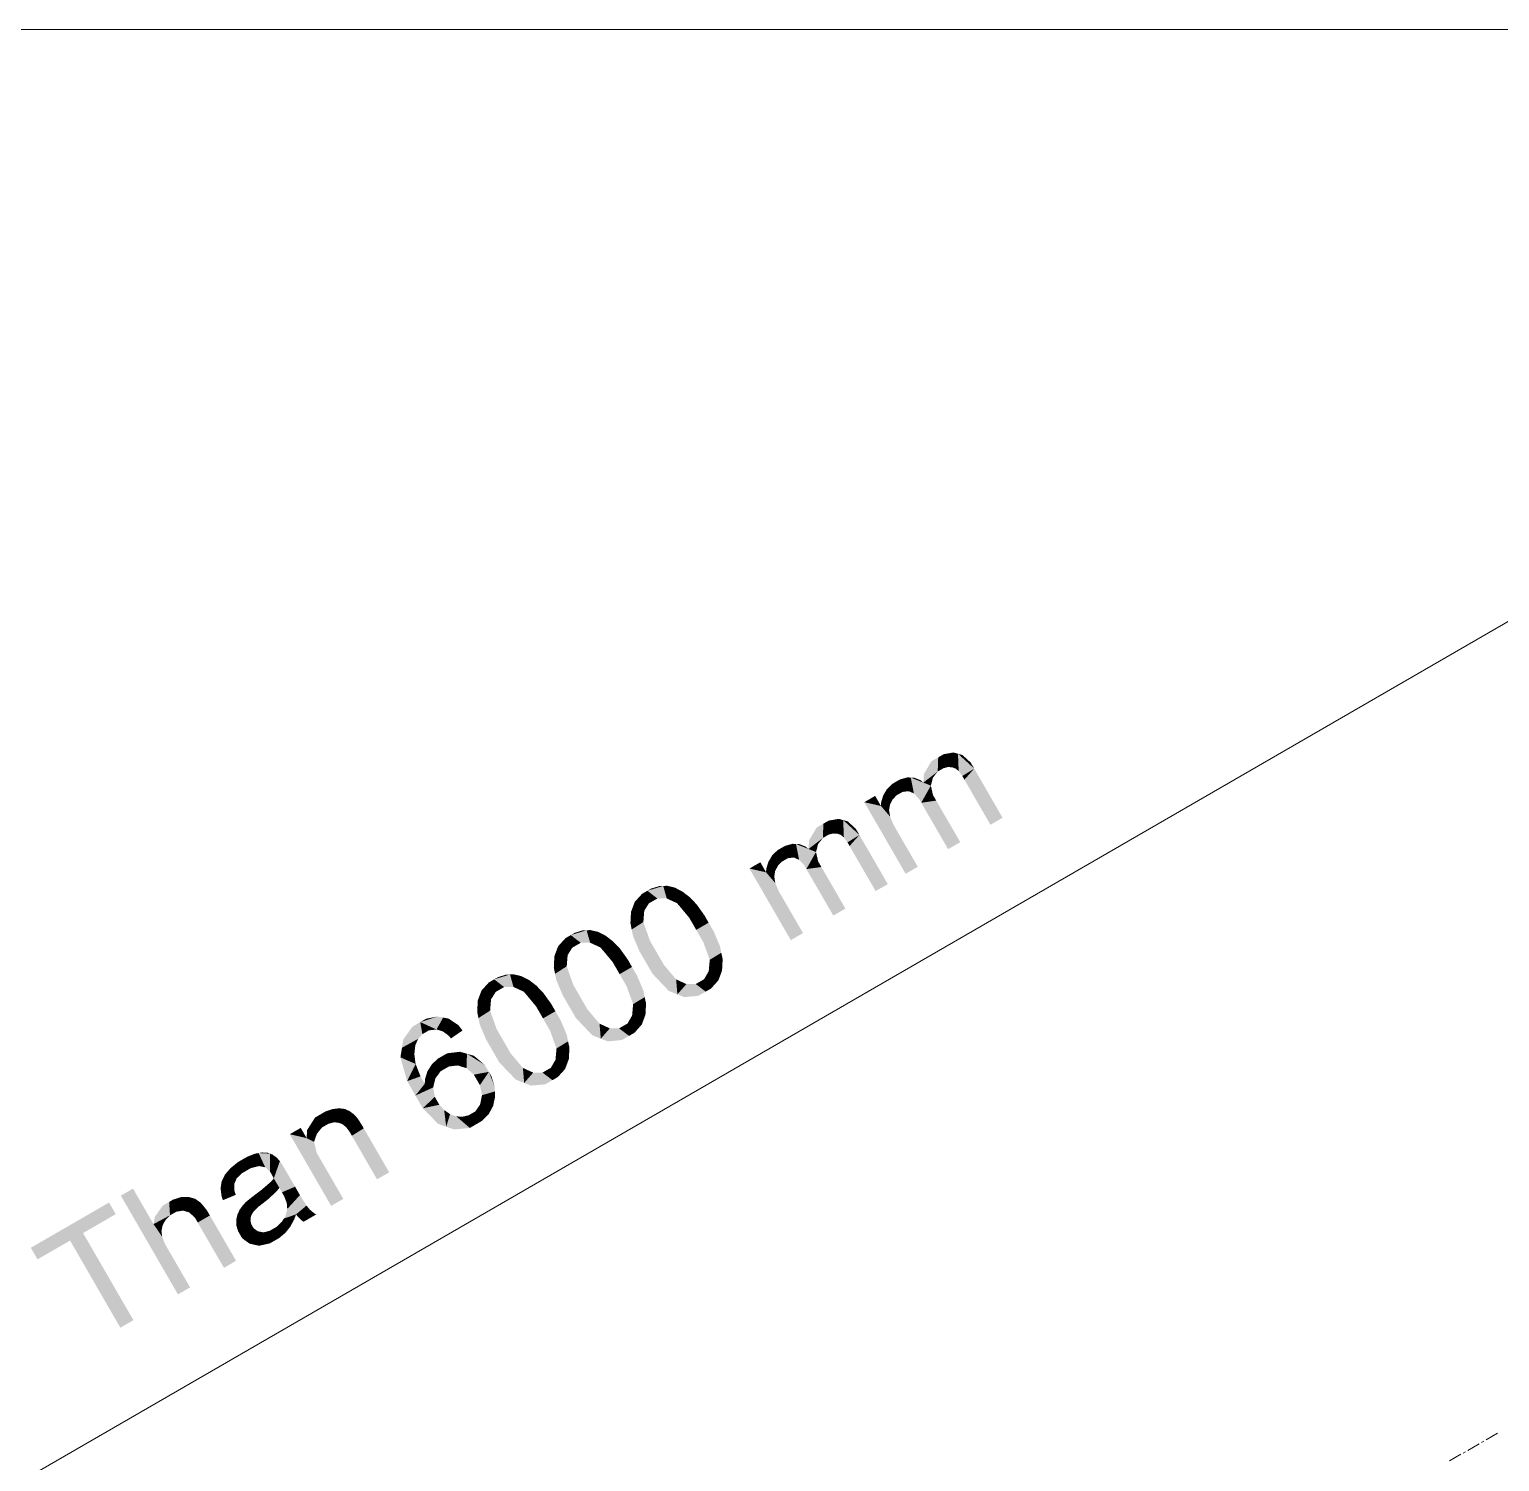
# Model space of a CAD drawing. Header units: millimetres. Extents: x 2 to 579, y 1 to 405.
# Drawn here: x 239.96 to 257.36, y 121.52 to 138.47 of the extents above; entities that cross this region are included whole.
import ezdxf

# ---------------------------------------------------------------- set-up
doc = ezdxf.new("R2010")
doc.units = ezdxf.units.MM
doc.linetypes.add('XKITLINE00', pattern=[0])
doc.layers.add('LinkedObject', color=7, linetype='Continuous', lineweight=0)

# ---------------------------------------------------------------- blocks, each defined once
blk = doc.blocks.new('*A4')
at = {"layer": 'LinkedObject'}
for points in [[(250.718, 129.856), (250.541, 129.557), (250.637, 129.81)], [(250.712, 129.688), (250.541, 129.557), (250.718, 129.856)], [(250.712, 129.688), (250.718, 129.856), (250.757, 129.714)], [(250.781, 129.893), (250.831, 129.741), (250.718, 129.856)], [(250.718, 129.856), (250.831, 129.741), (250.782, 129.728)], [(250.757, 129.714), (250.718, 129.856), (250.782, 129.728)], [(250.952, 129.899), (250.781, 129.893), (250.898, 129.914)], [(250.881, 129.739), (250.781, 129.893), (250.952, 129.899)], [(250.831, 129.741), (250.781, 129.893), (250.856, 129.74)], [(250.856, 129.74), (250.781, 129.893), (250.881, 129.739)], [(250.952, 129.899), (250.924, 129.723), (250.881, 129.739)], [(250.924, 129.723), (250.952, 129.899), (250.942, 129.708)], [(250.942, 129.708), (250.952, 129.899), (250.96, 129.693)], [(251.102, 129.795), (250.952, 129.899), (251.006, 129.883)], [(251.144, 129.723), (250.952, 129.899), (251.102, 129.795)], [(251.003, 129.635), (250.952, 129.899), (251.144, 129.723)], [(250.96, 129.693), (250.952, 129.899), (251.003, 129.635)], [(250.637, 129.81), (250.541, 129.557), (250.549, 129.66)], [(250.655, 129.615), (250.541, 129.557), (250.712, 129.688)], [(251.144, 129.723), (251.028, 129.592), (251.003, 129.635)], [(251.028, 129.592), (251.144, 129.723), (251.336, 129.058)], [(251.336, 129.058), (251.144, 129.723), (251.48, 129.141)], [(250.175, 129.542), (250.226, 129.407), (250.11, 129.48)], [(250.296, 129.447), (250.175, 129.542), (250.217, 129.567)], [(250.226, 129.407), (250.175, 129.542), (250.256, 129.424)], [(250.256, 129.424), (250.175, 129.542), (250.296, 129.447)], [(250.264, 129.594), (250.367, 129.456), (250.217, 129.567)], [(250.217, 129.567), (250.367, 129.456), (250.296, 129.447)], [(250.352, 129.619), (250.367, 129.456), (250.264, 129.594)], [(250.393, 129.617), (250.367, 129.456), (250.352, 129.619)], [(250.393, 129.617), (250.399, 129.443), (250.367, 129.456)], [(250.399, 129.443), (250.393, 129.617), (250.43, 129.429)], [(250.509, 129.585), (250.393, 129.617), (250.435, 129.615)], [(250.541, 129.557), (250.393, 129.617), (250.509, 129.585)], [(250.489, 129.367), (250.393, 129.617), (250.541, 129.557)], [(250.43, 129.429), (250.393, 129.617), (250.489, 129.367)], [(250.489, 129.367), (250.541, 129.557), (250.517, 129.319)], [(250.631, 129.522), (250.517, 129.319), (250.541, 129.557)], [(250.656, 129.41), (250.517, 129.319), (250.631, 129.522)], [(250.643, 129.568), (250.541, 129.557), (250.655, 129.615)], [(250.541, 129.557), (250.643, 129.568), (250.631, 129.522)], [(250.04, 129.281), (249.843, 129.325), (249.971, 129.4)], [(249.843, 129.325), (250.04, 129.281), (250.332, 128.478)], [(250.147, 129.297), (250.04, 129.281), (250.042, 129.324)], [(250.088, 129.442), (250.042, 129.324), (250.066, 129.404)], [(250.179, 129.359), (250.042, 129.324), (250.088, 129.442)], [(250.163, 129.328), (250.042, 129.324), (250.179, 129.359)], [(250.147, 129.297), (250.042, 129.324), (250.163, 129.328)], [(250.11, 129.48), (250.226, 129.407), (250.088, 129.442)], [(250.088, 129.442), (250.226, 129.407), (250.179, 129.359)], [(250.694, 129.344), (250.517, 129.319), (250.656, 129.41)], [(250.517, 129.319), (250.694, 129.344), (250.835, 128.769)], [(250.835, 128.769), (250.694, 129.344), (250.979, 128.852)], [(250.136, 129.229), (250.04, 129.281), (250.147, 129.297)], [(250.188, 129.059), (250.476, 128.561), (250.04, 129.281)], [(250.188, 129.059), (250.04, 129.281), (250.149, 129.154)], [(250.149, 129.154), (250.04, 129.281), (250.143, 129.191)], [(250.143, 129.191), (250.04, 129.281), (250.136, 129.229)], [(250.332, 128.478), (250.04, 129.281), (250.476, 128.561)], [(249.358, 129.071), (249.182, 128.771), (249.278, 129.024)], [(249.353, 128.902), (249.182, 128.771), (249.358, 129.071)], [(249.278, 129.024), (249.182, 128.771), (249.189, 128.874)], [(249.353, 128.902), (249.358, 129.071), (249.397, 128.928)], [(249.421, 129.107), (249.472, 128.955), (249.358, 129.071)], [(249.358, 129.071), (249.472, 128.955), (249.422, 128.942)], [(249.397, 128.928), (249.358, 129.071), (249.422, 128.942)], [(249.593, 129.113), (249.421, 129.107), (249.539, 129.128)], [(249.522, 128.953), (249.421, 129.107), (249.593, 129.113)], [(249.472, 128.955), (249.421, 129.107), (249.497, 128.954)], [(249.497, 128.954), (249.421, 129.107), (249.522, 128.953)], [(249.593, 129.113), (249.565, 128.938), (249.522, 128.953)], [(249.565, 128.938), (249.593, 129.113), (249.583, 128.923)], [(249.583, 128.923), (249.593, 129.113), (249.601, 128.908)], [(249.743, 129.01), (249.593, 129.113), (249.647, 129.098)], [(249.785, 128.937), (249.593, 129.113), (249.743, 129.01)], [(249.644, 128.85), (249.593, 129.113), (249.785, 128.937)], [(249.601, 128.908), (249.593, 129.113), (249.644, 128.85)], [(248.904, 128.808), (249.008, 128.671), (248.857, 128.781)], [(248.993, 128.833), (249.008, 128.671), (248.904, 128.808)], [(249.034, 128.831), (249.008, 128.671), (248.993, 128.833)], [(249.034, 128.831), (249.039, 128.657), (249.008, 128.671)], [(249.039, 128.657), (249.034, 128.831), (249.071, 128.643)], [(249.149, 128.799), (249.034, 128.831), (249.075, 128.829)], [(249.182, 128.771), (249.034, 128.831), (249.149, 128.799)], [(249.13, 128.581), (249.034, 128.831), (249.182, 128.771)], [(249.071, 128.643), (249.034, 128.831), (249.13, 128.581)], [(249.296, 128.83), (249.182, 128.771), (249.353, 128.902)], [(249.284, 128.783), (249.182, 128.771), (249.296, 128.83)], [(249.785, 128.937), (249.668, 128.807), (249.644, 128.85)], [(249.668, 128.807), (249.785, 128.937), (249.977, 128.273)], [(249.977, 128.273), (249.785, 128.937), (250.121, 128.356)], [(248.729, 128.656), (248.682, 128.538), (248.707, 128.618)], [(248.82, 128.573), (248.682, 128.538), (248.729, 128.656)], [(248.751, 128.694), (248.867, 128.621), (248.729, 128.656)], [(248.729, 128.656), (248.867, 128.621), (248.82, 128.573)], [(248.815, 128.757), (248.867, 128.621), (248.751, 128.694)], [(248.937, 128.662), (248.815, 128.757), (248.857, 128.781)], [(248.867, 128.621), (248.815, 128.757), (248.897, 128.639)], [(248.897, 128.639), (248.815, 128.757), (248.937, 128.662)], [(248.857, 128.781), (249.008, 128.671), (248.937, 128.662)], [(249.13, 128.581), (249.182, 128.771), (249.157, 128.534)], [(249.271, 128.736), (249.157, 128.534), (249.182, 128.771)], [(249.297, 128.624), (249.157, 128.534), (249.271, 128.736)], [(249.182, 128.771), (249.284, 128.783), (249.271, 128.736)], [(248.68, 128.495), (248.483, 128.54), (248.612, 128.614)], [(248.483, 128.54), (248.68, 128.495), (248.973, 127.692)], [(248.787, 128.511), (248.68, 128.495), (248.682, 128.538)], [(248.777, 128.443), (248.68, 128.495), (248.787, 128.511)], [(248.829, 128.273), (249.117, 127.776), (248.68, 128.495)], [(248.829, 128.273), (248.68, 128.495), (248.789, 128.368)], [(248.789, 128.368), (248.68, 128.495), (248.783, 128.406)], [(248.783, 128.406), (248.68, 128.495), (248.777, 128.443)], [(248.973, 127.692), (248.68, 128.495), (249.117, 127.776)], [(248.804, 128.542), (248.682, 128.538), (248.82, 128.573)], [(248.787, 128.511), (248.682, 128.538), (248.804, 128.542)], [(249.335, 128.558), (249.157, 128.534), (249.297, 128.624)], [(249.157, 128.534), (249.335, 128.558), (249.476, 127.983)], [(249.476, 127.983), (249.335, 128.558), (249.619, 128.066)], [(247.462, 128.334), (247.275, 128.277), (247.415, 128.332)], [(247.504, 128.186), (247.275, 128.277), (247.462, 128.334)], [(247.415, 128.332), (247.275, 128.277), (247.322, 128.304)], [(247.508, 128.336), (247.565, 128.158), (247.462, 128.334)], [(247.462, 128.334), (247.565, 128.158), (247.504, 128.186)], [(247.598, 128.315), (247.565, 128.158), (247.508, 128.336)], [(247.642, 128.292), (247.565, 128.158), (247.598, 128.315)], [(247.642, 128.292), (247.626, 128.13), (247.565, 128.158)], [(247.686, 128.27), (247.626, 128.13), (247.642, 128.292)], [(247.125, 128.145), (247.293, 128.128), (247.103, 128.086)], [(247.103, 128.086), (247.293, 128.128), (247.238, 128.04)], [(247.211, 128.24), (247.293, 128.128), (247.125, 128.145)], [(247.275, 128.277), (247.293, 128.128), (247.211, 128.24)], [(247.275, 128.277), (247.393, 128.185), (247.342, 128.156)], [(247.393, 128.185), (247.275, 128.277), (247.504, 128.186)], [(247.293, 128.128), (247.275, 128.277), (247.342, 128.156)], [(247.772, 128.204), (247.626, 128.13), (247.686, 128.27)], [(247.815, 128.16), (247.626, 128.13), (247.772, 128.204)], [(247.815, 128.16), (247.77, 127.958), (247.626, 128.13)], [(247.857, 128.117), (247.77, 127.958), (247.815, 128.16)], [(247.95, 127.986), (247.77, 127.958), (247.857, 128.117)], [(247.081, 128.028), (247.233, 127.981), (247.074, 127.894)], [(247.074, 127.894), (247.233, 127.981), (247.089, 127.818)], [(247.238, 128.04), (247.081, 128.028), (247.103, 128.086)], [(247.233, 127.981), (247.081, 128.028), (247.238, 128.04)], [(247.089, 127.818), (247.233, 127.981), (247.227, 127.907)], [(247.95, 127.986), (247.853, 127.814), (247.77, 127.958)], [(248, 127.899), (247.853, 127.814), (247.95, 127.986)], [(246.555, 127.81), (246.368, 127.752), (246.508, 127.808)], [(246.597, 127.662), (246.368, 127.752), (246.555, 127.81)], [(246.508, 127.808), (246.368, 127.752), (246.415, 127.779)], [(246.601, 127.811), (246.658, 127.634), (246.555, 127.81)], [(246.555, 127.81), (246.658, 127.634), (246.597, 127.662)], [(246.691, 127.791), (246.658, 127.634), (246.601, 127.811)], [(246.735, 127.768), (246.658, 127.634), (246.691, 127.791)], [(246.735, 127.768), (246.719, 127.606), (246.658, 127.634)], [(246.779, 127.746), (246.719, 127.606), (246.735, 127.768)], [(247.227, 127.907), (247.18, 127.563), (247.089, 127.818)], [(247.089, 127.818), (247.18, 127.563), (247.104, 127.742)], [(247.304, 127.688), (247.18, 127.563), (247.227, 127.907)], [(248, 127.899), (247.936, 127.67), (247.853, 127.814)], [(248.06, 127.796), (247.936, 127.67), (248, 127.899)], [(247.936, 127.67), (248.06, 127.796), (248.013, 127.46)], [(248.013, 127.46), (248.06, 127.796), (248.15, 127.543)], [(248.15, 127.543), (248.06, 127.796), (248.135, 127.618)], [(246.218, 127.62), (246.386, 127.604), (246.196, 127.562)], [(246.196, 127.562), (246.386, 127.604), (246.331, 127.516)], [(246.304, 127.715), (246.386, 127.604), (246.218, 127.62)], [(246.368, 127.752), (246.386, 127.604), (246.304, 127.715)], [(246.368, 127.752), (246.486, 127.661), (246.435, 127.632)], [(246.486, 127.661), (246.368, 127.752), (246.597, 127.662)], [(246.386, 127.604), (246.368, 127.752), (246.435, 127.632)], [(246.865, 127.68), (246.719, 127.606), (246.779, 127.746)], [(246.908, 127.636), (246.719, 127.606), (246.865, 127.68)], [(246.908, 127.636), (246.863, 127.434), (246.719, 127.606)], [(246.95, 127.593), (246.863, 127.434), (246.908, 127.636)], [(247.043, 127.462), (246.863, 127.434), (246.95, 127.593)], [(247.18, 127.563), (247.304, 127.688), (247.24, 127.46)], [(247.24, 127.46), (247.304, 127.688), (247.387, 127.544)], [(246.174, 127.503), (246.326, 127.457), (246.167, 127.369)], [(246.167, 127.369), (246.326, 127.457), (246.182, 127.294)], [(246.331, 127.516), (246.174, 127.503), (246.196, 127.562)], [(246.326, 127.457), (246.174, 127.503), (246.331, 127.516)], [(246.182, 127.294), (246.326, 127.457), (246.32, 127.383)], [(247.043, 127.462), (246.946, 127.29), (246.863, 127.434)], [(247.093, 127.375), (246.946, 127.29), (247.043, 127.462)], [(247.387, 127.544), (247.335, 127.295), (247.24, 127.46)], [(247.47, 127.4), (247.335, 127.295), (247.387, 127.544)], [(248.15, 127.543), (248.007, 127.392), (248.013, 127.46)], [(248.166, 127.467), (248.007, 127.392), (248.15, 127.543)], [(248.159, 127.333), (248.007, 127.392), (248.166, 127.467)], [(245.648, 127.286), (245.461, 127.228), (245.601, 127.284)], [(245.69, 127.138), (245.461, 127.228), (245.648, 127.286)], [(245.601, 127.284), (245.461, 127.228), (245.508, 127.255)], [(245.694, 127.287), (245.751, 127.11), (245.648, 127.286)], [(245.648, 127.286), (245.751, 127.11), (245.69, 127.138)], [(245.784, 127.266), (245.751, 127.11), (245.694, 127.287)], [(245.828, 127.244), (245.751, 127.11), (245.784, 127.266)], [(245.828, 127.244), (245.812, 127.082), (245.751, 127.11)], [(245.872, 127.222), (245.812, 127.082), (245.828, 127.244)], [(246.32, 127.383), (246.273, 127.039), (246.182, 127.294)], [(246.182, 127.294), (246.273, 127.039), (246.197, 127.218)], [(246.397, 127.164), (246.273, 127.039), (246.32, 127.383)], [(247.093, 127.375), (247.029, 127.146), (246.946, 127.29)], [(247.153, 127.272), (247.029, 127.146), (247.093, 127.375)], [(247.029, 127.146), (247.153, 127.272), (247.106, 126.935)], [(247.106, 126.935), (247.153, 127.272), (247.243, 127.018)], [(247.243, 127.018), (247.153, 127.272), (247.228, 127.094)], [(247.47, 127.4), (247.63, 127.051), (247.335, 127.295)], [(247.335, 127.295), (247.63, 127.051), (247.53, 127.09)], [(247.615, 127.228), (247.63, 127.051), (247.47, 127.4)], [(248.137, 127.274), (247.946, 127.23), (248.001, 127.325)], [(248.115, 127.216), (247.946, 127.23), (248.137, 127.274)], [(248.007, 127.392), (248.159, 127.333), (248.001, 127.325)], [(248.001, 127.325), (248.159, 127.333), (248.137, 127.274)], [(245.311, 127.096), (245.479, 127.079), (245.289, 127.038)], [(245.289, 127.038), (245.479, 127.079), (245.424, 126.992)], [(245.397, 127.191), (245.479, 127.079), (245.311, 127.096)], [(245.461, 127.228), (245.479, 127.079), (245.397, 127.191)], [(245.461, 127.228), (245.579, 127.137), (245.528, 127.108)], [(245.579, 127.137), (245.461, 127.228), (245.69, 127.138)], [(245.479, 127.079), (245.461, 127.228), (245.528, 127.108)], [(245.958, 127.156), (245.812, 127.082), (245.872, 127.222)], [(246.001, 127.112), (245.812, 127.082), (245.958, 127.156)], [(246.001, 127.112), (245.956, 126.91), (245.812, 127.082)], [(246.043, 127.068), (245.956, 126.91), (246.001, 127.112)], [(246.136, 126.938), (245.956, 126.91), (246.043, 127.068)], [(246.273, 127.039), (246.397, 127.164), (246.333, 126.935)], [(246.333, 126.935), (246.397, 127.164), (246.48, 127.02)], [(247.63, 127.051), (247.615, 127.228), (247.676, 127.2)], [(247.737, 127.172), (247.63, 127.051), (247.676, 127.2)], [(247.737, 127.172), (247.965, 127.083), (247.63, 127.051)], [(247.63, 127.051), (247.965, 127.083), (247.713, 127.018)], [(247.713, 127.018), (247.965, 127.083), (247.88, 127.034)], [(247.847, 127.173), (247.965, 127.083), (247.737, 127.172)], [(247.965, 127.083), (247.847, 127.173), (247.896, 127.201)], [(247.946, 127.23), (247.965, 127.083), (247.896, 127.201)], [(248.029, 127.12), (247.946, 127.23), (248.115, 127.216)], [(247.965, 127.083), (247.946, 127.23), (248.029, 127.12)], [(245.267, 126.979), (245.419, 126.933), (245.26, 126.845)], [(245.26, 126.845), (245.419, 126.933), (245.275, 126.77)], [(245.424, 126.992), (245.267, 126.979), (245.289, 127.038)], [(245.419, 126.933), (245.267, 126.979), (245.424, 126.992)], [(245.275, 126.77), (245.419, 126.933), (245.413, 126.858)], [(246.136, 126.938), (246.039, 126.766), (245.956, 126.91)], [(246.186, 126.851), (246.039, 126.766), (246.136, 126.938)], [(246.48, 127.02), (246.428, 126.771), (246.333, 126.935)], [(246.563, 126.876), (246.428, 126.771), (246.48, 127.02)], [(247.243, 127.018), (247.1, 126.868), (247.106, 126.935)], [(247.259, 126.943), (247.1, 126.868), (247.243, 127.018)], [(247.252, 126.809), (247.1, 126.868), (247.259, 126.943)], [(244.586, 126.722), (244.369, 126.418), (244.494, 126.669)], [(244.611, 126.58), (244.369, 126.418), (244.586, 126.722)], [(244.791, 126.789), (244.586, 126.722), (244.655, 126.762)], [(244.857, 126.776), (244.586, 126.722), (244.791, 126.789)], [(244.778, 126.635), (244.586, 126.722), (244.857, 126.776)], [(244.586, 126.722), (244.688, 126.624), (244.646, 126.599)], [(244.688, 126.624), (244.586, 126.722), (244.778, 126.635)], [(244.611, 126.58), (244.586, 126.722), (244.646, 126.599)], [(244.778, 126.635), (244.857, 126.776), (244.825, 126.621)], [(244.857, 126.776), (244.854, 126.612), (244.825, 126.621)], [(244.854, 126.612), (244.857, 126.776), (244.916, 126.566)], [(245.038, 126.686), (244.857, 126.776), (244.923, 126.763)], [(244.916, 126.566), (244.857, 126.776), (245.038, 126.686)], [(245.413, 126.858), (245.366, 126.515), (245.275, 126.77)], [(245.275, 126.77), (245.366, 126.515), (245.29, 126.694)], [(245.49, 126.64), (245.366, 126.515), (245.413, 126.858)], [(246.186, 126.851), (246.122, 126.622), (246.039, 126.766)], [(246.246, 126.748), (246.122, 126.622), (246.186, 126.851)], [(246.122, 126.622), (246.246, 126.748), (246.199, 126.411)], [(246.199, 126.411), (246.246, 126.748), (246.336, 126.494)], [(246.336, 126.494), (246.246, 126.748), (246.321, 126.57)], [(246.563, 126.876), (246.723, 126.526), (246.428, 126.771)], [(246.428, 126.771), (246.723, 126.526), (246.623, 126.566)], [(246.708, 126.704), (246.723, 126.526), (246.563, 126.876)], [(247.23, 126.75), (247.039, 126.705), (247.094, 126.801)], [(247.208, 126.692), (247.039, 126.705), (247.23, 126.75)], [(247.1, 126.868), (247.252, 126.809), (247.094, 126.801)], [(247.094, 126.801), (247.252, 126.809), (247.23, 126.75)], [(244.494, 126.669), (244.369, 126.418), (244.385, 126.517)], [(244.562, 126.525), (244.369, 126.418), (244.611, 126.58)], [(244.916, 126.566), (245.038, 126.686), (244.95, 126.529)], [(244.95, 126.529), (245.038, 126.686), (245.086, 126.623)], [(245.366, 126.515), (245.49, 126.64), (245.426, 126.411)], [(245.426, 126.411), (245.49, 126.64), (245.573, 126.496)], [(246.723, 126.526), (246.708, 126.704), (246.769, 126.676)], [(246.83, 126.648), (246.723, 126.526), (246.769, 126.676)], [(246.83, 126.648), (247.058, 126.559), (246.723, 126.526)], [(246.723, 126.526), (247.058, 126.559), (246.806, 126.494)], [(246.806, 126.494), (247.058, 126.559), (246.973, 126.51)], [(246.94, 126.648), (247.058, 126.559), (246.83, 126.648)], [(247.058, 126.559), (246.94, 126.648), (246.989, 126.677)], [(247.039, 126.705), (247.058, 126.559), (246.989, 126.677)], [(247.122, 126.596), (247.039, 126.705), (247.208, 126.692)], [(247.058, 126.559), (247.039, 126.705), (247.122, 126.596)], [(244.527, 126.447), (244.351, 126.305), (244.369, 126.418)], [(244.516, 126.344), (244.351, 126.305), (244.527, 126.447)], [(244.546, 126.491), (244.369, 126.418), (244.562, 126.525)], [(244.369, 126.418), (244.546, 126.491), (244.527, 126.447)], [(245.058, 126.371), (245.028, 126.209), (244.905, 126.353)], [(245.139, 126.347), (245.028, 126.209), (245.058, 126.371)], [(245.573, 126.496), (245.521, 126.246), (245.426, 126.411)], [(245.656, 126.352), (245.521, 126.246), (245.573, 126.496)], [(246.336, 126.494), (246.193, 126.344), (246.199, 126.411)], [(246.352, 126.419), (246.193, 126.344), (246.336, 126.494)], [(246.345, 126.285), (246.193, 126.344), (246.352, 126.419)], [(244.523, 126.286), (244.351, 126.305), (244.516, 126.344)], [(244.531, 126.227), (244.431, 126.023), (244.351, 126.305)], [(244.531, 126.227), (244.351, 126.305), (244.523, 126.286)], [(244.589, 126.08), (244.431, 126.023), (244.531, 126.227)], [(244.724, 126.223), (244.877, 126.169), (244.698, 126.183)], [(244.792, 126.288), (244.877, 126.169), (244.724, 126.223)], [(244.926, 126.197), (244.792, 126.288), (244.833, 126.312)], [(244.877, 126.169), (244.792, 126.288), (244.926, 126.197)], [(244.905, 126.353), (245.028, 126.209), (244.833, 126.312)], [(244.833, 126.312), (245.028, 126.209), (244.926, 126.197)], [(245.028, 126.209), (245.139, 126.347), (245.081, 126.193)], [(245.139, 126.347), (245.133, 126.177), (245.081, 126.193)], [(245.133, 126.177), (245.139, 126.347), (245.22, 126.1)], [(245.349, 126.216), (245.139, 126.347), (245.22, 126.324)], [(245.398, 126.133), (245.139, 126.347), (245.349, 126.216)], [(245.22, 126.1), (245.139, 126.347), (245.398, 126.133)], [(245.656, 126.352), (245.816, 126.002), (245.521, 126.246)], [(245.521, 126.246), (245.816, 126.002), (245.716, 126.042)], [(245.801, 126.18), (245.816, 126.002), (245.656, 126.352)], [(246.323, 126.226), (246.132, 126.181), (246.187, 126.277)], [(246.301, 126.167), (246.132, 126.181), (246.323, 126.226)], [(246.193, 126.344), (246.345, 126.285), (246.187, 126.277)], [(246.187, 126.277), (246.345, 126.285), (246.323, 126.226)], [(244.589, 126.08), (244.529, 125.853), (244.431, 126.023)], [(244.639, 125.992), (244.529, 125.853), (244.589, 126.08)], [(244.698, 126.183), (244.639, 125.992), (244.671, 126.142)], [(244.828, 126.141), (244.639, 125.992), (244.698, 126.183)], [(244.671, 126.142), (244.639, 125.992), (244.642, 126.046)], [(244.766, 126.058), (244.639, 125.992), (244.828, 126.141)], [(244.752, 126.003), (244.639, 125.992), (244.766, 126.058)], [(244.698, 126.183), (244.877, 126.169), (244.828, 126.141)], [(245.22, 126.1), (245.398, 126.133), (245.255, 126.039)], [(245.398, 126.133), (245.292, 125.976), (245.255, 126.039)], [(245.292, 125.976), (245.398, 126.133), (245.317, 125.857)], [(245.317, 125.857), (245.398, 126.133), (245.469, 125.901)], [(245.465, 125.962), (245.398, 126.133), (245.43, 126.078)], [(245.469, 125.901), (245.398, 126.133), (245.465, 125.962)], [(245.816, 126.002), (245.801, 126.18), (245.862, 126.152)], [(245.923, 126.124), (245.816, 126.002), (245.862, 126.152)], [(245.923, 126.124), (246.151, 126.035), (245.816, 126.002)], [(245.816, 126.002), (246.151, 126.035), (245.899, 125.97)], [(245.899, 125.97), (246.151, 126.035), (246.066, 125.986)], [(246.033, 126.124), (246.151, 126.035), (245.923, 126.124)], [(246.151, 126.035), (246.033, 126.124), (246.082, 126.153)], [(246.132, 126.181), (246.151, 126.035), (246.082, 126.153)], [(246.215, 126.072), (246.132, 126.181), (246.301, 126.167)], [(246.151, 126.035), (246.132, 126.181), (246.215, 126.072)], [(244.529, 125.853), (244.639, 125.992), (244.739, 125.949)], [(244.739, 125.949), (244.616, 125.702), (244.529, 125.853)], [(244.758, 125.838), (244.616, 125.702), (244.739, 125.949)], [(244.639, 125.992), (244.752, 126.003), (244.739, 125.949)], [(245.469, 125.901), (245.306, 125.802), (245.317, 125.857)], [(245.472, 125.84), (245.306, 125.802), (245.469, 125.901)], [(243.545, 125.692), (243.556, 125.534), (243.467, 125.666)], [(243.585, 125.697), (243.556, 125.534), (243.545, 125.692)], [(243.556, 125.534), (243.585, 125.697), (243.585, 125.534)], [(243.694, 125.694), (243.585, 125.697), (243.625, 125.702)], [(243.585, 125.697), (243.613, 125.533), (243.585, 125.534)], [(243.723, 125.68), (243.585, 125.697), (243.694, 125.694)], [(243.663, 125.515), (243.585, 125.697), (243.723, 125.68)], [(243.613, 125.533), (243.585, 125.697), (243.663, 125.515)], [(243.723, 125.68), (243.684, 125.498), (243.663, 125.515)], [(243.752, 125.667), (243.684, 125.498), (243.723, 125.68)], [(244.616, 125.702), (244.758, 125.838), (244.79, 125.781)], [(244.812, 125.744), (244.616, 125.702), (244.79, 125.781)], [(244.812, 125.744), (244.893, 125.484), (244.616, 125.702)], [(244.616, 125.702), (244.893, 125.484), (244.798, 125.517)], [(244.869, 125.682), (244.893, 125.484), (244.812, 125.744)], [(244.904, 125.657), (244.893, 125.484), (244.869, 125.682)], [(245.422, 125.68), (245.237, 125.664), (245.294, 125.746)], [(245.395, 125.631), (245.237, 125.664), (245.422, 125.68)], [(245.306, 125.802), (245.449, 125.73), (245.294, 125.746)], [(245.294, 125.746), (245.449, 125.73), (245.422, 125.68)], [(245.449, 125.73), (245.306, 125.802), (245.472, 125.84)], [(243.429, 125.644), (243.247, 125.446), (243.341, 125.593)], [(243.424, 125.476), (243.247, 125.446), (243.429, 125.644)], [(243.424, 125.476), (243.429, 125.644), (243.47, 125.502)], [(243.467, 125.666), (243.556, 125.534), (243.429, 125.644)], [(243.429, 125.644), (243.556, 125.534), (243.498, 125.518)], [(243.47, 125.502), (243.429, 125.644), (243.498, 125.518)], [(243.804, 125.627), (243.684, 125.498), (243.752, 125.667)], [(243.684, 125.498), (243.804, 125.627), (243.705, 125.482)], [(243.705, 125.482), (243.804, 125.627), (243.829, 125.6)], [(243.829, 125.6), (243.751, 125.421), (243.705, 125.482)], [(243.844, 125.582), (243.751, 125.421), (243.829, 125.6)], [(243.888, 125.515), (243.751, 125.421), (243.844, 125.582)], [(243.888, 125.515), (243.776, 125.377), (243.751, 125.421)], [(243.917, 125.465), (243.776, 125.377), (243.888, 125.515)], [(244.893, 125.484), (244.904, 125.657), (244.939, 125.632)], [(244.939, 125.632), (245.173, 125.469), (244.893, 125.484)], [(245.013, 125.606), (245.173, 125.469), (244.939, 125.632)], [(245.052, 125.604), (245.173, 125.469), (245.013, 125.606)], [(245.09, 125.603), (245.173, 125.469), (245.052, 125.604)], [(245.16, 125.62), (245.262, 125.521), (245.09, 125.603)], [(245.09, 125.603), (245.262, 125.521), (245.173, 125.469)], [(245.262, 125.521), (245.16, 125.62), (245.191, 125.638)], [(245.237, 125.664), (245.262, 125.521), (245.191, 125.638)], [(245.315, 125.552), (245.237, 125.664), (245.395, 125.631)], [(245.262, 125.521), (245.237, 125.664), (245.315, 125.552)], [(243.24, 125.349), (243.041, 125.395), (243.171, 125.47)], [(243.041, 125.395), (243.407, 125.093), (243.531, 124.547)], [(243.407, 125.093), (243.041, 125.395), (243.36, 125.174)], [(243.329, 125.304), (243.041, 125.395), (243.24, 125.349)], [(243.36, 125.174), (243.041, 125.395), (243.329, 125.304)], [(243.247, 125.446), (243.362, 125.401), (243.24, 125.349)], [(243.24, 125.349), (243.362, 125.401), (243.329, 125.304)], [(243.362, 125.401), (243.247, 125.446), (243.424, 125.476)], [(243.776, 125.377), (243.917, 125.465), (244.074, 124.861)], [(244.074, 124.861), (243.917, 125.465), (244.218, 124.944)], [(244.893, 125.484), (245.173, 125.469), (244.988, 125.451)], [(242.672, 125.172), (242.481, 125.096), (242.63, 125.165)], [(242.678, 125.018), (242.481, 125.096), (242.672, 125.172)], [(242.63, 125.165), (242.481, 125.096), (242.535, 125.127)], [(242.781, 125.175), (242.672, 125.172), (242.713, 125.179)], [(242.808, 125.165), (242.672, 125.172), (242.781, 125.175)], [(242.678, 125.018), (242.672, 125.172), (242.72, 125.01)], [(242.72, 125.01), (242.672, 125.172), (242.75, 125.004)], [(242.672, 125.172), (242.806, 124.954), (242.75, 125.004)], [(242.808, 125.165), (242.806, 124.954), (242.672, 125.172)], [(242.835, 125.155), (242.806, 124.954), (242.808, 125.165)], [(242.886, 125.119), (242.806, 124.954), (242.835, 125.155)], [(242.426, 125.064), (242.306, 124.955), (242.339, 124.993)], [(242.478, 124.935), (242.306, 124.955), (242.426, 125.064)], [(242.481, 125.096), (242.583, 124.995), (242.426, 125.064)], [(242.478, 124.935), (242.426, 125.064), (242.528, 124.964)], [(242.528, 124.964), (242.426, 125.064), (242.583, 124.995)], [(242.583, 124.995), (242.481, 125.096), (242.678, 125.018)], [(242.909, 125.093), (242.806, 124.954), (242.886, 125.119)], [(242.806, 124.954), (242.909, 125.093), (242.924, 125.077)], [(242.806, 124.954), (242.924, 125.077), (242.832, 124.91)], [(242.832, 124.91), (242.924, 125.077), (242.834, 124.906)], [(242.834, 124.906), (242.924, 125.077), (242.844, 124.887)], [(242.844, 124.887), (242.924, 125.077), (242.852, 124.872)], [(242.852, 124.872), (242.924, 125.077), (242.918, 124.76)], [(242.965, 125.013), (242.918, 124.76), (242.924, 125.077)], [(242.993, 124.965), (242.918, 124.76), (242.965, 125.013)], [(243.531, 124.547), (243.407, 125.093), (243.675, 124.63)], [(242.4, 124.843), (242.228, 124.796), (242.413, 124.874)], [(242.234, 124.836), (242.413, 124.874), (242.228, 124.796)], [(242.386, 124.811), (242.228, 124.796), (242.4, 124.843)], [(242.386, 124.811), (242.249, 124.614), (242.228, 124.796)], [(242.273, 124.916), (242.413, 124.874), (242.234, 124.836)], [(242.386, 124.728), (242.249, 124.614), (242.386, 124.811)], [(242.306, 124.955), (242.413, 124.874), (242.273, 124.916)], [(242.413, 124.874), (242.306, 124.955), (242.478, 124.935)], [(242.82, 124.834), (242.918, 124.76), (242.706, 124.736)], [(242.852, 124.872), (242.918, 124.76), (242.82, 124.834)], [(242.993, 124.965), (242.948, 124.707), (242.918, 124.76)], [(243.104, 124.774), (242.948, 124.707), (242.993, 124.965)], [(241.428, 124.331), (241.041, 124.668), (241.185, 124.751)], [(241.041, 124.668), (241.428, 124.331), (241.717, 123.499)], [(241.752, 124.65), (241.777, 124.491), (241.66, 124.621)], [(241.797, 124.651), (241.777, 124.491), (241.752, 124.65)], [(241.797, 124.651), (241.814, 124.48), (241.777, 124.491)], [(241.843, 124.653), (241.814, 124.48), (241.797, 124.651)], [(241.814, 124.48), (241.843, 124.653), (241.852, 124.469)], [(241.956, 124.606), (241.843, 124.653), (241.922, 124.63)], [(241.852, 124.469), (241.843, 124.653), (241.956, 124.606)], [(242.228, 124.796), (242.249, 124.614), (242.222, 124.756)], [(242.222, 124.756), (242.249, 124.614), (242.233, 124.665)], [(242.249, 124.614), (242.386, 124.728), (242.401, 124.677)], [(242.586, 124.645), (242.674, 124.539), (242.528, 124.598)], [(242.625, 124.675), (242.715, 124.571), (242.586, 124.645)], [(242.586, 124.645), (242.715, 124.571), (242.674, 124.539)], [(242.706, 124.736), (242.787, 124.627), (242.625, 124.675)], [(242.625, 124.675), (242.787, 124.627), (242.715, 124.571)], [(242.706, 124.736), (242.918, 124.76), (242.787, 124.627)], [(242.787, 124.627), (242.918, 124.76), (242.888, 124.722)], [(243.104, 124.774), (242.975, 124.66), (242.948, 124.707)], [(242.975, 124.66), (243.104, 124.774), (243.005, 124.581)], [(242.992, 124.433), (243.161, 124.674), (243.239, 124.55)], [(243.011, 124.51), (243.161, 124.674), (242.992, 124.433)], [(243.005, 124.581), (243.104, 124.774), (243.161, 124.674)], [(243.161, 124.674), (243.008, 124.55), (243.005, 124.581)], [(243.008, 124.55), (243.161, 124.674), (243.011, 124.51)], [(240.594, 124.225), (239.975, 124.051), (240.901, 124.586)], [(240.594, 124.225), (240.901, 124.586), (240.981, 124.449)], [(241.613, 124.594), (241.428, 124.331), (241.537, 124.55)], [(241.623, 124.435), (241.428, 124.331), (241.613, 124.594)], [(241.537, 124.55), (241.428, 124.331), (241.444, 124.418)], [(241.66, 124.621), (241.777, 124.491), (241.613, 124.594)], [(241.613, 124.594), (241.777, 124.491), (241.697, 124.477)], [(241.623, 124.435), (241.613, 124.594), (241.655, 124.453)], [(241.655, 124.453), (241.613, 124.594), (241.697, 124.477)], [(241.956, 124.606), (241.92, 124.404), (241.852, 124.469)], [(241.989, 124.582), (241.92, 124.404), (241.956, 124.606)], [(242.059, 124.496), (241.92, 124.404), (241.989, 124.582)], [(242.095, 124.433), (241.92, 124.404), (242.059, 124.496)], [(242.578, 124.411), (242.421, 124.445), (242.435, 124.473)], [(242.448, 124.502), (242.593, 124.451), (242.435, 124.473)], [(242.435, 124.473), (242.593, 124.451), (242.578, 124.411)], [(242.486, 124.555), (242.593, 124.451), (242.448, 124.502)], [(242.51, 124.58), (242.593, 124.451), (242.486, 124.555)], [(242.528, 124.598), (242.62, 124.488), (242.51, 124.58)], [(242.593, 124.451), (242.51, 124.58), (242.607, 124.47)], [(242.607, 124.47), (242.51, 124.58), (242.62, 124.488)], [(242.528, 124.598), (242.674, 124.539), (242.62, 124.488)], [(243.239, 124.55), (243.115, 124.446), (242.97, 124.396)], [(242.992, 124.433), (243.239, 124.55), (242.97, 124.396)], [(243.115, 124.446), (243.239, 124.55), (243.136, 124.418)], [(243.136, 124.418), (243.239, 124.55), (243.259, 124.526)], [(243.259, 124.526), (243.181, 124.374), (243.136, 124.418)], [(243.279, 124.502), (243.181, 124.374), (243.259, 124.526)], [(243.279, 124.502), (243.205, 124.359), (243.181, 124.374)], [(243.327, 124.462), (243.205, 124.359), (243.279, 124.502)], [(243.205, 124.359), (243.327, 124.462), (243.354, 124.445)], [(241.573, 124.383), (241.428, 124.331), (241.623, 124.435)], [(241.554, 124.351), (241.428, 124.331), (241.573, 124.383)], [(241.536, 124.318), (241.428, 124.331), (241.554, 124.351)], [(241.428, 124.331), (241.531, 124.18), (241.564, 124.095)], [(241.531, 124.18), (241.428, 124.331), (241.526, 124.215)], [(241.526, 124.215), (241.428, 124.331), (241.522, 124.25)], [(241.522, 124.25), (241.428, 124.331), (241.536, 124.318)], [(241.717, 123.499), (241.428, 124.331), (241.564, 124.095)], [(241.92, 124.404), (242.095, 124.433), (241.951, 124.35)], [(241.951, 124.35), (242.095, 124.433), (242.262, 123.813)], [(242.262, 123.813), (242.095, 124.433), (242.405, 123.897)], [(242.421, 124.445), (242.577, 124.39), (242.407, 124.382)], [(242.407, 124.382), (242.577, 124.39), (242.408, 124.348)], [(242.408, 124.348), (242.577, 124.39), (242.576, 124.369)], [(242.576, 124.369), (242.446, 124.218), (242.408, 124.348)], [(242.408, 124.348), (242.446, 124.218), (242.409, 124.314)], [(242.409, 124.314), (242.446, 124.218), (242.428, 124.249)], [(242.577, 124.39), (242.421, 124.445), (242.578, 124.411)], [(242.586, 124.329), (242.446, 124.218), (242.576, 124.369)], [(242.446, 124.218), (242.586, 124.329), (242.596, 124.311)], [(242.613, 124.282), (242.446, 124.218), (242.596, 124.311)], [(242.446, 124.218), (242.613, 124.282), (242.476, 124.165)], [(242.476, 124.165), (242.613, 124.282), (242.564, 124.1)], [(242.564, 124.1), (242.613, 124.282), (242.621, 124.087)], [(242.621, 124.087), (242.613, 124.282), (242.662, 124.247)], [(242.886, 124.299), (242.917, 124.167), (242.844, 124.275)], [(243.017, 124.262), (242.886, 124.299), (242.949, 124.36)], [(242.988, 124.227), (242.886, 124.299), (243.017, 124.262)], [(242.917, 124.167), (242.886, 124.299), (242.988, 124.227)], [(243.115, 124.446), (242.949, 124.36), (242.97, 124.396)], [(243.095, 124.389), (242.949, 124.36), (243.115, 124.446)], [(243.045, 124.297), (242.949, 124.36), (243.095, 124.389)], [(243.017, 124.262), (242.949, 124.36), (243.045, 124.297)], [(240.594, 124.225), (240.44, 124.136), (239.975, 124.051)], [(239.975, 124.051), (240.44, 124.136), (240.055, 123.914)], [(240.44, 124.136), (240.594, 124.225), (241.035, 123.105)], [(241.035, 123.105), (240.594, 124.225), (241.19, 123.194)], [(242.662, 124.247), (242.678, 124.075), (242.621, 124.087)], [(242.695, 124.24), (242.678, 124.075), (242.662, 124.247)], [(242.728, 124.233), (242.678, 124.075), (242.695, 124.24)], [(242.678, 124.075), (242.728, 124.233), (242.805, 124.103)], [(242.875, 124.143), (242.728, 124.233), (242.802, 124.251)], [(242.805, 124.103), (242.728, 124.233), (242.875, 124.143)], [(242.844, 124.275), (242.917, 124.167), (242.802, 124.251)], [(242.802, 124.251), (242.917, 124.167), (242.875, 124.143)], [(241.593, 124.045), (241.717, 123.499), (241.564, 124.095)], [(241.717, 123.499), (241.593, 124.045), (241.861, 123.582)]]:
    blk.add_hatch(color=7, dxfattribs=at).paths.add_polyline_path(points, flags=17)
at = {"layer": 'LinkedObject', "color": 2, "linetype": 'XKITLINE00', "lineweight": 0}
blk.add_line((202.967, 138.473), (287.119, 138.473), dxfattribs=at)
at = {"layer": 'LinkedObject', "color": 6, "linetype": 'XKITLINE00', "lineweight": 0}
blk.add_line((218.833, 109.136), (260.226, 133.06), dxfattribs=at)
at = {"layer": 'LinkedObject', "color": 9, "linetype": 'XKITLINE00', "lineweight": 0}
for p, q in [((257.204, 121.778), (257.339, 121.856)), ((256.987, 121.653), (257.123, 121.731)), ((257.15, 121.747), (257.177, 121.762)), ((256.771, 121.528), (256.906, 121.606)), ((256.933, 121.621), (256.96, 121.637))]:
    blk.add_line(p, q, dxfattribs=at)

msp = doc.modelspace()

# ---------------------------------------------------------------- block references
at = {"lineweight": 0}
msp.add_blockref('*A4', (0, 0), dxfattribs=at)

doc.saveas('drawing.dxf')
